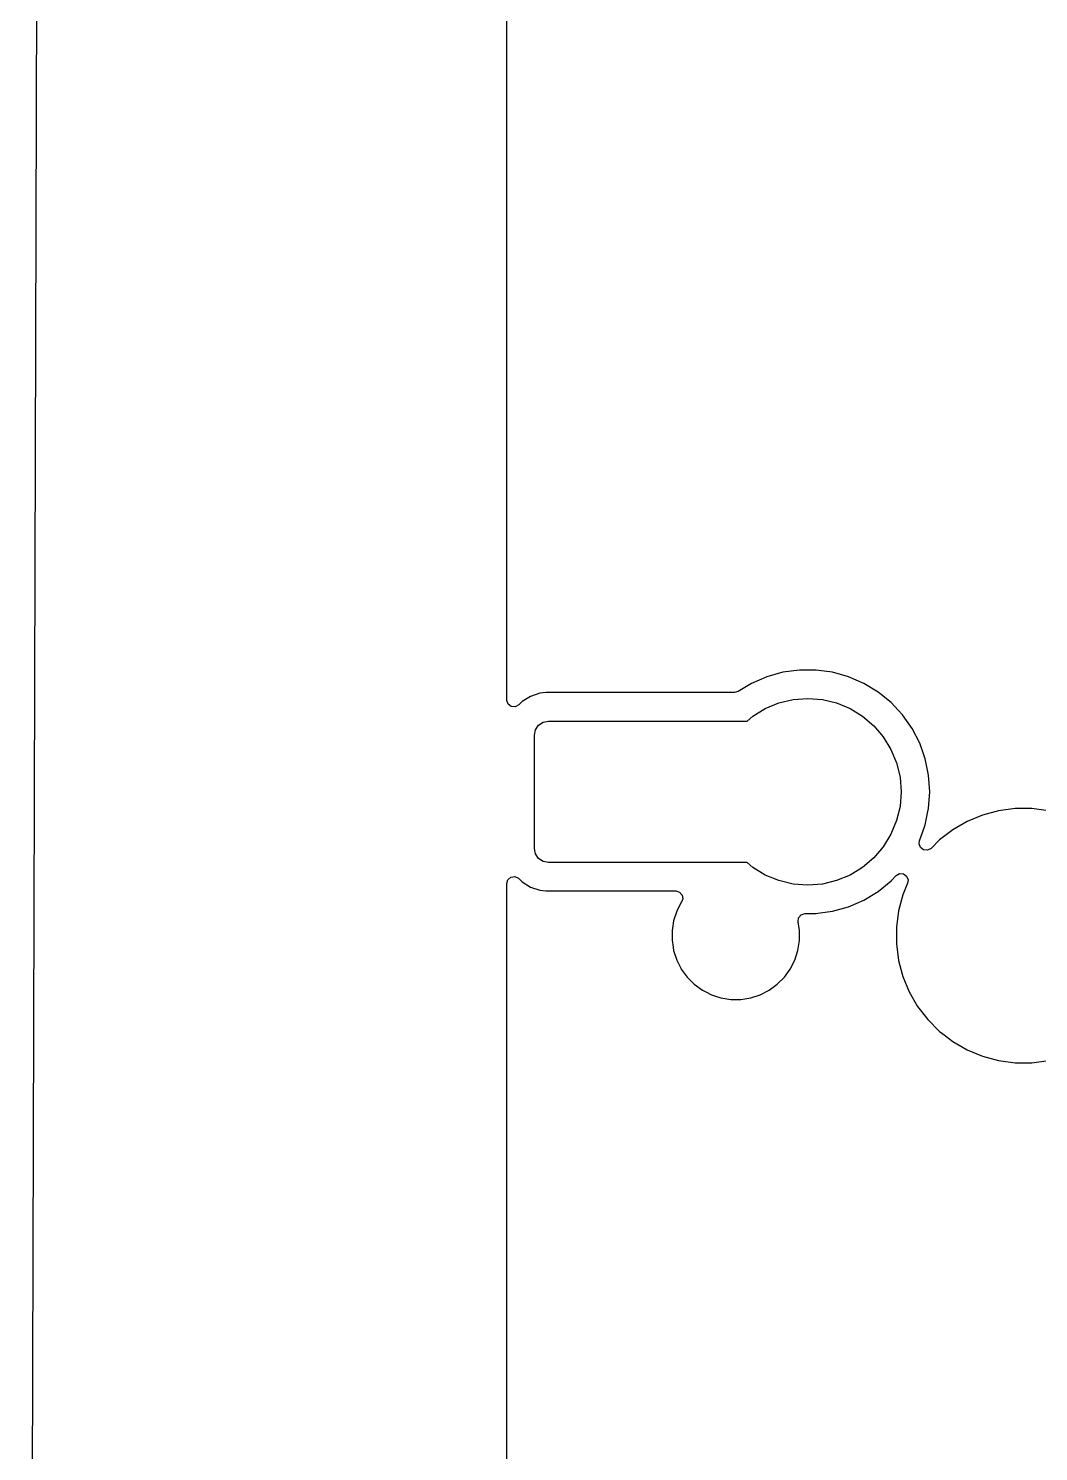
# Model space of a CAD drawing. Header units: millimetres. Extents: x 46 to 4458, y 59 to 1499.
# Drawn here: x 1638.06 to 1655.9, y 857.83 to 882.96 of the extents above; entities that cross this region are included whole.
import ezdxf

# ---------------------------------------------------------------- set-up
doc = ezdxf.new("R2010")
doc.units = ezdxf.units.MM
doc.layers.add('BLACK', color=7, linetype='Continuous')

msp = doc.modelspace()

# ---------------------------------------------------------------- linework, layer by layer
msp.add_lwpolyline([(1739.51188, 833.25441), (1638.06271, 833.5564), (1638.38771, 944.69762), (2107.13583, 944.69762), (2107.13583, 832.69492), (1950.85196, 832.69492)])
at = {"layer": 'BLACK', "linetype": 'Continuous'}
for p, q in [((1646.50862, 871.09812), (1646.50862, 886.90566)), ((1651.38456, 871.58733), (1651.10127, 871.50795)), ((1651.67602, 871.62739), (1651.38456, 871.58733)), ((1651.38456, 871.58733), (1651.38456, 871.58733)), ((1651.97022, 871.62739), (1651.67602, 871.62739)), ((1651.67602, 871.62739), (1651.67602, 871.62739)), ((1652.11595, 871.60736), (1651.97022, 871.62739)), ((1651.97022, 871.62739), (1651.97022, 871.62739)), ((1652.26167, 871.58733), (1652.11595, 871.60736)), ((1652.26168, 871.58733), (1652.26167, 871.58733)), ((1652.54496, 871.50795), (1652.26168, 871.58733)), ((1652.26168, 871.58733), (1652.26168, 871.58733)), ((1650.83144, 871.39075), (1650.59249, 871.24544)), ((1651.10127, 871.50795), (1650.83144, 871.39075)), ((1650.83144, 871.39075), (1650.83144, 871.39075)), ((1652.81479, 871.39075), (1652.54496, 871.50795)), ((1652.8148, 871.39075), (1652.81479, 871.39075)), ((1653.06616, 871.23789), (1652.8148, 871.39075)), ((1646.50894, 871.08927), (1646.50862, 871.09812)), ((1646.53335, 871.02381), (1646.50894, 871.08927)), ((1646.77946, 871.0696), (1646.7203, 871.01044)), ((1646.92878, 871.1617), (1646.77946, 871.0696)), ((1646.92879, 871.1617), (1646.92878, 871.1617)), ((1647.09532, 871.21689), (1646.92879, 871.1617)), ((1647.1981, 871.22739), (1647.09532, 871.21689)), ((1647.09532, 871.21689), (1647.09532, 871.21689)), ((1647.19812, 871.22739), (1647.1981, 871.22739)), ((1650.52806, 871.22739), (1647.19812, 871.22739)), ((1650.59249, 871.24544), (1650.52806, 871.22739)), ((1651.07404, 870.94705), (1651.31324, 871.04613)), ((1651.31324, 871.04613), (1651.565, 871.10657)), ((1651.565, 871.10657), (1651.82312, 871.12689)), ((1651.82312, 871.12689), (1652.08124, 871.10657)), ((1652.08124, 871.10657), (1652.333, 871.04613)), ((1652.333, 871.04613), (1652.5722, 870.94705)), ((1653.06617, 871.23789), (1653.06616, 871.23789)), ((1653.09522, 871.21425), (1653.06617, 871.23789)), ((1653.06617, 871.23789), (1653.06617, 871.23789)), ((1653.29438, 871.05223), (1653.09522, 871.21425)), ((1653.29438, 871.05222), (1653.29438, 871.05223)), ((1653.42072, 870.91695), (1653.29438, 871.05222)), ((1653.29438, 871.05222), (1653.29438, 871.05222)), ((1646.58929, 870.98194), (1646.53335, 871.02381)), ((1646.65898, 870.97695), (1646.58929, 870.98194)), ((1646.7203, 871.01044), (1646.65898, 870.97695)), ((1650.75389, 870.72689), (1650.85327, 870.81177)), ((1650.85327, 870.81177), (1651.07404, 870.94705)), ((1652.5722, 870.94705), (1652.79297, 870.81177)), ((1652.79297, 870.81177), (1652.98985, 870.64361)), ((1653.49519, 870.83721), (1653.42072, 870.91695)), ((1653.66484, 870.59687), (1653.49519, 870.83721)), ((1646.99812, 870.47689), (1647.01715, 870.57256)), ((1647.01715, 870.57256), (1647.07134, 870.65366)), ((1647.07134, 870.65366), (1647.15245, 870.70786)), ((1647.15245, 870.70786), (1647.24812, 870.72689)), ((1647.24812, 870.72689), (1649.29812, 870.72689)), ((1649.29812, 870.72689), (1650.75389, 870.72689)), ((1652.98985, 870.64361), (1653.158, 870.44673)), ((1653.66484, 870.59686), (1653.66484, 870.59687)), ((1653.66484, 870.59687), (1653.66484, 870.59687)), ((1653.80019, 870.33565), (1653.66484, 870.59686)), ((1646.99812, 868.47689), (1646.99812, 870.47689)), ((1653.158, 870.44673), (1653.29328, 870.22597)), ((1653.86761, 870.14595), (1653.80019, 870.33565)), ((1653.29328, 870.22597), (1653.39236, 869.98677)), ((1653.89871, 870.05845), (1653.86761, 870.14595)), ((1653.89871, 870.05843), (1653.89871, 870.05845)), ((1653.92136, 869.94945), (1653.89871, 870.05843)), ((1653.39236, 869.98677), (1653.45281, 869.735)), ((1653.95857, 869.7704), (1653.92136, 869.94945)), ((1653.45281, 869.735), (1653.47312, 869.47689)), ((1653.97864, 869.47689), (1653.95857, 869.7704)), ((1653.47312, 869.47689), (1653.45281, 869.21877)), ((1653.95857, 869.18338), (1653.97864, 869.47689)), ((1653.45281, 869.21877), (1653.39236, 868.96701)), ((1653.89871, 868.89534), (1653.94682, 869.12682)), ((1653.94682, 869.12682), (1653.95857, 869.18338)), ((1654.91012, 869.06674), (1654.63832, 868.95415)), ((1655.19432, 869.14289), (1654.91012, 869.06674)), ((1655.486, 869.18129), (1655.19432, 869.14289)), ((1655.48601, 869.18129), (1655.486, 869.18129)), ((1655.78023, 869.18129), (1655.48601, 869.18129)), ((1655.48601, 869.18129), (1655.48601, 869.18129)), ((1655.78024, 869.18129), (1655.78023, 869.18129)), ((1655.78023, 869.18129), (1655.78023, 869.18129)), ((1656.07192, 869.14289), (1655.78024, 869.18129)), ((1653.39236, 868.96701), (1653.29328, 868.7278)), ((1653.85063, 868.76005), (1653.89871, 868.89533)), ((1653.89871, 868.89533), (1653.89871, 868.89534)), ((1653.89871, 868.89534), (1653.89871, 868.89534)), ((1654.38351, 868.80704), (1654.15011, 868.62794)), ((1654.38353, 868.80705), (1654.38351, 868.80704)), ((1654.63831, 868.95415), (1654.38353, 868.80705)), ((1654.63832, 868.95415), (1654.63831, 868.95415)), ((1653.29328, 868.7278), (1653.158, 868.50704)), ((1653.78901, 868.55704), (1653.79896, 868.61529)), ((1653.81343, 868.49158), (1653.78901, 868.55704)), ((1653.79896, 868.61529), (1653.80019, 868.61811)), ((1653.80019, 868.61812), (1653.80368, 868.62793)), ((1653.80019, 868.61811), (1653.80019, 868.61812)), ((1653.80368, 868.62793), (1653.85063, 868.76005)), ((1654.15011, 868.62794), (1654.00038, 868.47821)), ((1647.01715, 868.38122), (1646.99812, 868.47689)), ((1647.07134, 868.30011), (1647.01715, 868.38122)), ((1647.15245, 868.24592), (1647.07134, 868.30011)), ((1652.98985, 868.31016), (1652.79297, 868.14201)), ((1653.158, 868.50704), (1652.98985, 868.31016)), ((1653.86936, 868.44971), (1653.81343, 868.49158)), ((1653.93905, 868.44472), (1653.86936, 868.44971)), ((1654.00038, 868.47821), (1653.93905, 868.44472)), ((1647.24812, 868.22689), (1647.15245, 868.24592)), ((1649.17312, 868.22689), (1647.24812, 868.22689)), ((1650.75389, 868.22689), (1649.17312, 868.22689)), ((1650.85327, 868.14201), (1650.75389, 868.22689)), ((1651.07404, 868.00673), (1650.85327, 868.14201)), ((1652.79297, 868.14201), (1652.5722, 868.00673)), ((1653.38261, 867.99602), (1653.44275, 868.03158)), ((1653.44275, 868.03158), (1653.51257, 868.02898)), ((1653.51257, 868.02898), (1653.5699, 867.98904)), ((1646.50862, 867.85566), (1646.5283, 867.9227)), ((1646.50862, 861.98355), (1646.50862, 867.85566)), ((1646.5283, 867.9227), (1646.58111, 867.96845)), ((1646.58111, 867.96845), (1646.65027, 867.9784)), ((1646.65027, 867.9784), (1646.71382, 867.94937)), ((1646.71382, 867.94937), (1646.7203, 867.94334)), ((1646.7203, 867.94334), (1646.77946, 867.88418)), ((1646.77946, 867.88418), (1646.92879, 867.79207)), ((1646.92879, 867.79207), (1647.09532, 867.73689)), ((1651.31324, 867.90764), (1651.07404, 868.00673)), ((1651.565, 867.8472), (1651.31324, 867.90764)), ((1651.82312, 867.82689), (1651.565, 867.8472)), ((1652.08124, 867.8472), (1651.82312, 867.82689)), ((1652.333, 867.90764), (1652.08124, 867.8472)), ((1652.5722, 868.00673), (1652.333, 867.90764)), ((1653.06617, 867.71589), (1653.29438, 867.90155)), ((1653.29438, 867.90155), (1653.38261, 867.99602)), ((1653.58779, 867.86393), (1653.50327, 867.65988)), ((1653.5699, 867.98904), (1653.59654, 867.92445)), ((1653.59654, 867.92445), (1653.58779, 867.86393)), ((1647.09532, 867.73689), (1647.19811, 867.72639)), ((1647.19811, 867.72639), (1649.12524, 867.72639)), ((1649.12524, 867.72639), (1649.12525, 867.72639)), ((1649.12525, 867.72639), (1649.49217, 867.72639)), ((1649.49217, 867.72639), (1649.55921, 867.7067)), ((1649.59051, 867.52678), (1649.51008, 867.36893)), ((1649.55921, 867.7067), (1649.60496, 867.6539)), ((1649.59249, 867.52951), (1649.59051, 867.52678)), ((1649.6149, 867.58474), (1649.59249, 867.52951)), ((1649.60496, 867.6539), (1649.6149, 867.58474)), ((1652.54496, 867.44582), (1652.8148, 867.56303)), ((1652.8148, 867.56303), (1653.06617, 867.71589)), ((1653.50327, 867.65988), (1653.42712, 867.37568)), ((1649.51008, 867.36893), (1649.45533, 867.20044)), ((1649.51008, 867.36893), (1649.51008, 867.36893)), ((1651.66262, 867.25228), (1651.70762, 867.30573)), ((1651.70762, 867.30573), (1651.77437, 867.32637)), ((1651.77437, 867.32637), (1651.77614, 867.32639)), ((1651.77614, 867.32639), (1651.97022, 867.32639)), ((1651.97022, 867.32639), (1652.00164, 867.33071)), ((1652.00164, 867.33071), (1652.26167, 867.36645)), ((1652.26167, 867.36645), (1652.54496, 867.44582)), ((1653.42712, 867.37568), (1653.38872, 867.084)), ((1649.43405, 867.06604), (1649.42762, 867.02547)), ((1649.42762, 867.02547), (1649.42762, 866.84831)), ((1649.45533, 867.20044), (1649.43405, 867.06604)), ((1651.65367, 867.18299), (1651.66262, 867.25228)), ((1651.67862, 867.02547), (1651.65367, 867.18299)), ((1651.67862, 866.84831), (1651.67862, 867.02547)), ((1653.38872, 867.084), (1653.38872, 867.08399)), ((1653.38872, 867.08399), (1653.38872, 866.78979)), ((1649.42762, 866.84831), (1649.43868, 866.77847)), ((1649.43868, 866.77847), (1649.45533, 866.67333)), ((1651.65091, 866.67333), (1651.67862, 866.84831)), ((1653.38872, 866.78979), (1653.38872, 866.78977)), ((1653.38872, 866.78977), (1653.42703, 866.49878)), ((1649.45533, 866.67333), (1649.51008, 866.50485)), ((1651.59616, 866.50485), (1651.65091, 866.67333)), ((1649.51008, 866.50485), (1649.51008, 866.50485)), ((1649.51008, 866.50485), (1649.58209, 866.36352)), ((1649.58209, 866.36352), (1649.59051, 866.347)), ((1649.59051, 866.347), (1649.69464, 866.20367)), ((1651.4116, 866.20367), (1651.51573, 866.347)), ((1651.51573, 866.347), (1651.59616, 866.50485)), ((1653.42703, 866.49878), (1653.42712, 866.49809)), ((1653.42712, 866.49809), (1653.49254, 866.25393)), ((1649.69464, 866.20367), (1649.81991, 866.0784)), ((1649.81991, 866.0784), (1649.96323, 865.97427)), ((1651.14301, 865.97427), (1651.28633, 866.0784)), ((1651.28633, 866.0784), (1651.4116, 866.20367)), ((1653.49254, 866.25393), (1653.50327, 866.21389)), ((1653.50327, 866.21389), (1653.61585, 865.94209)), ((1649.96323, 865.97427), (1650.0264, 865.94208)), ((1650.0264, 865.94208), (1650.12108, 865.89385)), ((1650.12108, 865.89385), (1650.12108, 865.89384)), ((1650.12108, 865.89384), (1650.1948, 865.86989)), ((1650.1948, 865.86989), (1650.28956, 865.8391)), ((1650.28956, 865.8391), (1650.46454, 865.81139)), ((1650.46454, 865.81139), (1650.46454, 865.81139)), ((1650.46454, 865.81139), (1650.6417, 865.81139)), ((1650.6417, 865.81139), (1650.81667, 865.8391)), ((1650.6417, 865.81139), (1650.6417, 865.81139)), ((1650.81667, 865.8391), (1650.98516, 865.89385)), ((1650.98516, 865.89385), (1651.14301, 865.97427)), ((1653.61585, 865.94209), (1653.61586, 865.94208)), ((1653.61586, 865.94208), (1653.76296, 865.6873)), ((1653.76296, 865.6873), (1653.76297, 865.68728)), ((1653.76297, 865.68728), (1653.94207, 865.45388)), ((1653.94207, 865.45388), (1653.94207, 865.45387)), ((1653.94207, 865.45387), (1654.1501, 865.24584)), ((1654.1501, 865.24584), (1654.15011, 865.24584)), ((1654.15011, 865.24584), (1654.23104, 865.18374)), ((1654.23104, 865.18374), (1654.38352, 865.06673)), ((1654.38352, 865.06673), (1654.38353, 865.06673)), ((1654.38353, 865.06673), (1654.63831, 864.91963)), ((1654.63831, 864.91963), (1654.63832, 864.91962)), ((1654.63832, 864.91962), (1654.91012, 864.80704)), ((1654.91012, 864.80704), (1654.91013, 864.80704)), ((1654.91013, 864.80704), (1654.91013, 864.80704)), ((1654.91013, 864.80704), (1655.19432, 864.73089)), ((1655.19432, 864.73089), (1655.48601, 864.69249)), ((1655.48601, 864.69249), (1655.48602, 864.69249)), ((1655.48602, 864.69249), (1655.78022, 864.69249)), ((1655.78022, 864.69249), (1655.78023, 864.69249)), ((1655.78023, 864.69249), (1656.07192, 864.73089)), ((1646.50862, 858.53479), (1646.50862, 861.98355)), ((1646.50862, 852.04812), (1646.50862, 858.53479))]:
    msp.add_line(p, q, dxfattribs=at)

doc.saveas('drawing.dxf')
